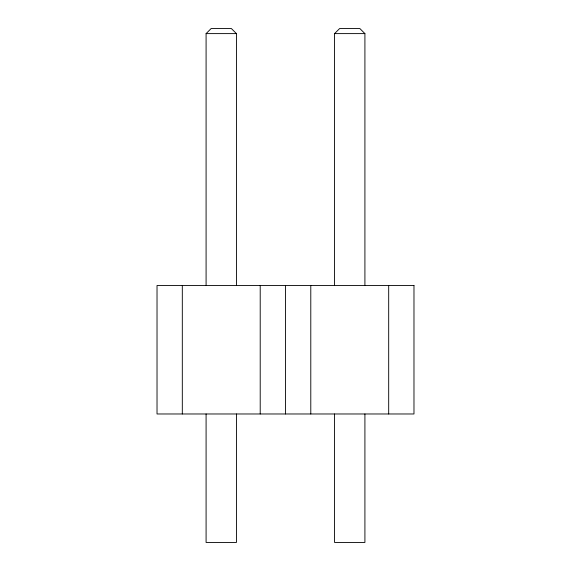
<?xml version="1.0" encoding="UTF-8"?>
<svg xmlns="http://www.w3.org/2000/svg" width="571" height="571" viewBox="0 0 571 571"><rect width="100%" height="100%" fill="white"/><g stroke="black" fill="none" stroke-linecap="round" stroke-linejoin="round"><path stroke-width="0.86" d="M206.088 285.5L206.088 33.61L211.149 28.55L231.376 28.55L236.437 33.61L236.437 285.5M334.563 285.5L334.563 33.61L339.624 28.55L359.851 28.55L364.912 33.61L364.912 285.5M206.088 33.61L236.437 33.61M334.563 33.61L364.912 33.61M388.687 285.5L388.687 413.975M364.912 413.975L364.912 542.45L334.563 542.45L334.563 413.975M310.788 285.5L310.788 413.975M285.5 285.5L285.5 413.975M260.212 285.5L260.212 413.975M236.437 413.975L236.437 542.45L206.088 542.45L206.088 413.975M182.313 285.5L182.313 413.975M413.975 285.5L157.025 285.5L157.025 413.975L413.975 413.975L413.975 285.5"/></g></svg>
